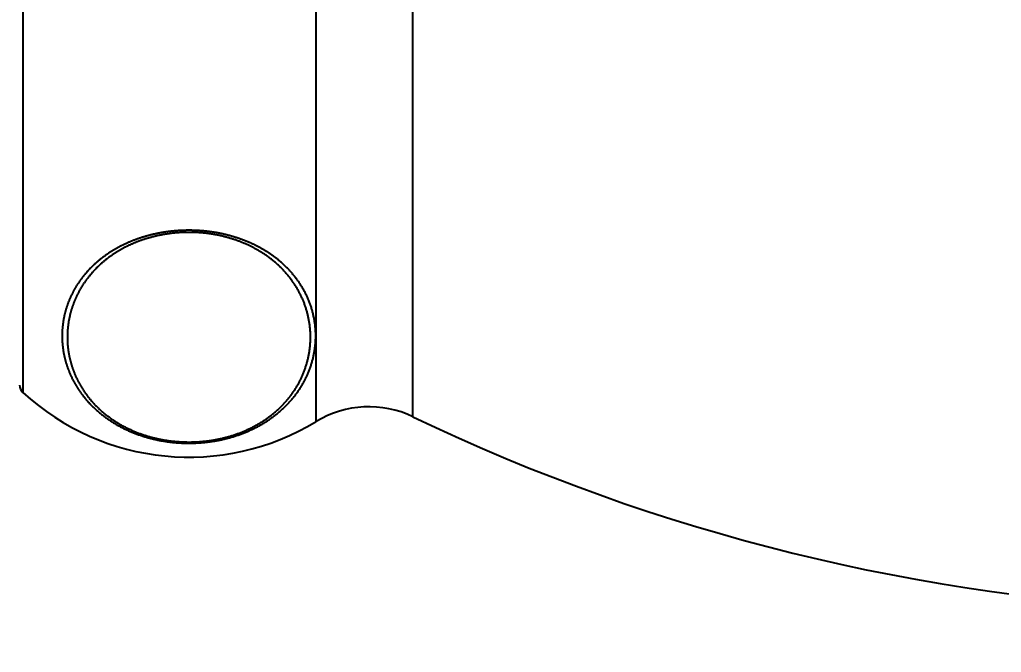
# Model space of a CAD drawing. Header units: millimetres. Extents: x 0 to 3800, y -67 to 2530.
# Drawn here: x 2286.53 to 2316.3, y 1536.48 to 1555.68 of the extents above; entities that cross this region are included whole.
import ezdxf

# ---------------------------------------------------------------- set-up
doc = ezdxf.new("R2010")
doc.units = ezdxf.units.MM
doc.layers.add('내부선 및 부속', color=4, linetype='Continuous')
doc.layers.add('치수선', color=7, linetype='Continuous')
doc.styles.add('____', font='')
doc.styles.get('____').set_extended_font_data('굴림')
doc.dimstyles.new('MSADIM', dxfattribs={"dimtxt": 33, "dimasz": 17, "dimexe": 10, "dimexo": 7.5, "dimgap": 10, "dimtad": 0, "dimtih": 1, "dimtoh": 1, "dimdec": 0, "dimzin": 1, "dimdsep": 46, "dimtxsty": '____', "dimcen": 11.25, "dimadec": 0, "dimazin": 0, "dimtfac": 1, "dimtdec": 0, "dimtix": 1, "dimtmove": 0, "dimatfit": 3, "dimfxl": 1, "dimtolj": 1, "dimtzin": 1, "dimarcsym": 0})

# ---------------------------------------------------------------- blocks, each defined once
blk = doc.blocks.new('*D52')
at = {"layer": '치수선', "color": 0, "linetype": 'Continuous', "lineweight": -2, "transparency": 16777216}
for p, q in [((2932.455, 1675.439), (2932.455, 1337.939)), ((2232.455, 1355.314), (2232.455, 1337.939)), ((2249.455, 1347.939), (2545.324, 1347.939)), ((2915.455, 1347.939), (2619.585, 1347.939))]:
    blk.add_line(p, q, dxfattribs=at)
at = {"layer": '치수선', "color": 0, "linetype": 'Continuous', "transparency": 16777216}
for points in [[(2249.455, 1350.773), (2249.455, 1345.106), (2232.455, 1347.939)], [(2915.455, 1350.773), (2915.455, 1345.106), (2932.455, 1347.939)]]:
    blk.add_solid(points, dxfattribs=at)
at = {"layer": '치수선', "color": 0, "linetype": 'Continuous', "transparency": 16777216, "insert": (2582.455, 1347.939), "char_height": 25, "attachment_point": 5, "style": '____'}
blk.add_mtext('\\A1;700', dxfattribs=at)

msp = doc.modelspace()

# ---------------------------------------------------------------- linework, layer by layer
at = {"layer": '내부선 및 부속', "linetype": 'Continuous'}
for p, q in [((2295.52, 1543.489), (2295.52, 1582.39)), ((2298.451, 1543.633), (2298.451, 1582.246)), ((2286.625, 1581.51), (2286.625, 1544.368))]:
    msp.add_line(p, q, dxfattribs=at)
at = {"layer": '내부선 및 부속', "linetype": 'Continuous', "flags": 128}
for points in [[(2294.489, 1548.289), (2294.476, 1548.3), (2294.463, 1548.312), (2294.45, 1548.323), (2294.437, 1548.334), (2294.424, 1548.346), (2294.411, 1548.357), (2294.397, 1548.368), (2294.384, 1548.379), (2294.371, 1548.39), (2294.357, 1548.401), (2294.343, 1548.412), (2294.33, 1548.423), (2294.316, 1548.433), (2294.303, 1548.444), (2294.289, 1548.454), (2294.275, 1548.465), (2294.261, 1548.475), (2294.247, 1548.486), (2294.233, 1548.496), (2294.219, 1548.506), (2294.205, 1548.517), (2294.191, 1548.527), (2294.177, 1548.537), (2294.163, 1548.547), (2294.149, 1548.557), (2294.134, 1548.566), (2294.12, 1548.576), (2294.105, 1548.586), (2294.091, 1548.595), (2294.077, 1548.605), (2294.062, 1548.615), (2294.047, 1548.624), (2294.033, 1548.633), (2294.018, 1548.643), (2294.003, 1548.652), (2293.989, 1548.661), (2293.974, 1548.67), (2293.959, 1548.679), (2293.944, 1548.688), (2293.929, 1548.697), (2293.914, 1548.706), (2293.899, 1548.715), (2293.884, 1548.723), (2293.869, 1548.732), (2293.854, 1548.74), (2293.839, 1548.749), (2293.824, 1548.757), (2293.808, 1548.766), (2293.793, 1548.774), (2293.778, 1548.782), (2293.763, 1548.79), (2293.747, 1548.798), (2293.732, 1548.806), (2293.716, 1548.814), (2293.701, 1548.822), (2293.685, 1548.83), (2293.67, 1548.837), (2293.654, 1548.845), (2293.639, 1548.853), (2293.623, 1548.86), (2293.607, 1548.868), (2293.592, 1548.875), (2293.576, 1548.882), (2293.56, 1548.89), (2293.544, 1548.897), (2293.529, 1548.904), (2293.513, 1548.911), (2293.497, 1548.918), (2293.481, 1548.925), (2293.465, 1548.932), (2293.449, 1548.938), (2293.433, 1548.945), (2293.417, 1548.952), (2293.401, 1548.958), (2293.385, 1548.965), (2293.369, 1548.971), (2293.352, 1548.978), (2293.336, 1548.984), (2293.32, 1548.99), (2293.304, 1548.996), (2293.288, 1549.003), (2293.271, 1549.009), (2293.255, 1549.015), (2293.239, 1549.02), (2293.222, 1549.026), (2293.206, 1549.032), (2293.19, 1549.038), (2293.173, 1549.043), (2293.157, 1549.049), (2293.14, 1549.055), (2293.124, 1549.06), (2293.107, 1549.065), (2293.091, 1549.071), (2293.074, 1549.076), (2293.058, 1549.081), (2293.041, 1549.086), (2293.025, 1549.091), (2293.008, 1549.096), (2292.991, 1549.101), (2292.975, 1549.106), (2292.975, 1549.106), (2292.958, 1549.111), (2292.941, 1549.116), (2292.925, 1549.12), (2292.908, 1549.125), (2292.891, 1549.129), (2292.875, 1549.134), (2292.858, 1549.138), (2292.841, 1549.143), (2292.824, 1549.147), (2292.807, 1549.151), (2292.79, 1549.155), (2292.774, 1549.159), (2292.757, 1549.164), (2292.74, 1549.167), (2292.723, 1549.171), (2292.706, 1549.175), (2292.689, 1549.179), (2292.672, 1549.183), (2292.655, 1549.186), (2292.638, 1549.19), (2292.621, 1549.193), (2292.604, 1549.197), (2292.587, 1549.2), (2292.57, 1549.204), (2292.553, 1549.207), (2292.536, 1549.21), (2292.519, 1549.213), (2292.502, 1549.216), (2292.485, 1549.219), (2292.468, 1549.222), (2292.451, 1549.225), (2292.434, 1549.228), (2292.416, 1549.231), (2292.399, 1549.233), (2292.382, 1549.236), (2292.365, 1549.239), (2292.348, 1549.241), (2292.331, 1549.244), (2292.313, 1549.246), (2292.296, 1549.248), (2292.279, 1549.251), (2292.262, 1549.253), (2292.245, 1549.255), (2292.227, 1549.257), (2292.21, 1549.259), (2292.193, 1549.261), (2292.176, 1549.263), (2292.158, 1549.265), (2292.141, 1549.266), (2292.124, 1549.268), (2292.106, 1549.27), (2292.089, 1549.271), (2292.072, 1549.273), (2292.055, 1549.274), (2292.037, 1549.276), (2292.02, 1549.277), (2292.003, 1549.278), (2291.985, 1549.279), (2291.968, 1549.28), (2291.951, 1549.282), (2291.933, 1549.283), (2291.916, 1549.283), (2291.899, 1549.284), (2291.881, 1549.285), (2291.864, 1549.286), (2291.847, 1549.287), (2291.829, 1549.287), (2291.812, 1549.288), (2291.794, 1549.288), (2291.777, 1549.289), (2291.76, 1549.289), (2291.742, 1549.29), (2291.725, 1549.29), (2291.708, 1549.29), (2291.69, 1549.29), (2291.673, 1549.29), (2291.656, 1549.29), (2291.638, 1549.29), (2291.621, 1549.29), (2291.603, 1549.29), (2291.586, 1549.29), (2291.569, 1549.289), (2291.551, 1549.289), (2291.534, 1549.289), (2291.517, 1549.288), (2291.499, 1549.288), (2291.482, 1549.287), (2291.465, 1549.286), (2291.447, 1549.286), (2291.43, 1549.285), (2291.413, 1549.284), (2291.395, 1549.283), (2291.378, 1549.282), (2291.361, 1549.281), (2291.343, 1549.28), (2291.326, 1549.279), (2291.309, 1549.278), (2291.291, 1549.276), (2291.274, 1549.275), (2291.257, 1549.274), (2291.257, 1549.274), (2291.239, 1549.272), (2291.222, 1549.271), (2291.205, 1549.269), (2291.188, 1549.267), (2291.17, 1549.266), (2291.153, 1549.264), (2291.136, 1549.262), (2291.119, 1549.26), (2291.101, 1549.258), (2291.084, 1549.256), (2291.067, 1549.254), (2291.05, 1549.252), (2291.032, 1549.25), (2291.015, 1549.247), (2290.998, 1549.245), (2290.981, 1549.243), (2290.964, 1549.24), (2290.947, 1549.238), (2290.93, 1549.235), (2290.912, 1549.232), (2290.895, 1549.23), (2290.878, 1549.227), (2290.861, 1549.224), (2290.861, 1549.224)], [(2294.372, 1548.231), (2294.355, 1548.247), (2294.338, 1548.262), (2294.32, 1548.278), (2294.303, 1548.293), (2294.285, 1548.309), (2294.268, 1548.324), (2294.25, 1548.339), (2294.232, 1548.354), (2294.214, 1548.368), (2294.196, 1548.383), (2294.178, 1548.397), (2294.16, 1548.412), (2294.141, 1548.426), (2294.123, 1548.44), (2294.104, 1548.454), (2294.085, 1548.468), (2294.066, 1548.482), (2294.048, 1548.496), (2294.029, 1548.509), (2294.009, 1548.523), (2293.99, 1548.536), (2293.971, 1548.549), (2293.952, 1548.562), (2293.932, 1548.575), (2293.913, 1548.588), (2293.893, 1548.6), (2293.873, 1548.613), (2293.853, 1548.625), (2293.834, 1548.638), (2293.814, 1548.65), (2293.793, 1548.662), (2293.773, 1548.674), (2293.753, 1548.686), (2293.733, 1548.697), (2293.712, 1548.709), (2293.692, 1548.72), (2293.671, 1548.732), (2293.651, 1548.743), (2293.63, 1548.754), (2293.609, 1548.765), (2293.588, 1548.775), (2293.568, 1548.786), (2293.547, 1548.797), (2293.525, 1548.807), (2293.504, 1548.817), (2293.483, 1548.828), (2293.462, 1548.838), (2293.441, 1548.847), (2293.419, 1548.857), (2293.398, 1548.867), (2293.376, 1548.876), (2293.355, 1548.886), (2293.333, 1548.895), (2293.311, 1548.904), (2293.29, 1548.913), (2293.268, 1548.922), (2293.246, 1548.931), (2293.224, 1548.94), (2293.202, 1548.948), (2293.18, 1548.957), (2293.158, 1548.965), (2293.136, 1548.973), (2293.114, 1548.981), (2293.092, 1548.989), (2293.069, 1548.997), (2293.047, 1549.004), (2293.025, 1549.012), (2293.003, 1549.019), (2292.98, 1549.026), (2292.958, 1549.033), (2292.935, 1549.04), (2292.913, 1549.047), (2292.89, 1549.054), (2292.867, 1549.06), (2292.845, 1549.067), (2292.822, 1549.073), (2292.799, 1549.079), (2292.777, 1549.086), (2292.754, 1549.092), (2292.731, 1549.097), (2292.708, 1549.103), (2292.685, 1549.109), (2292.663, 1549.114), (2292.64, 1549.119), (2292.617, 1549.125), (2292.594, 1549.13), (2292.571, 1549.134), (2292.548, 1549.139), (2292.525, 1549.144), (2292.501, 1549.149), (2292.478, 1549.153), (2292.455, 1549.157), (2292.432, 1549.161), (2292.409, 1549.165), (2292.386, 1549.169), (2292.363, 1549.173), (2292.339, 1549.177), (2292.316, 1549.18), (2292.293, 1549.184), (2292.27, 1549.187), (2292.27, 1549.187), (2292.246, 1549.19), (2292.223, 1549.193), (2292.2, 1549.196), (2292.176, 1549.199), (2292.153, 1549.202), (2292.129, 1549.204), (2292.106, 1549.207), (2292.083, 1549.209), (2292.059, 1549.211), (2292.036, 1549.213), (2292.013, 1549.215), (2291.989, 1549.217), (2291.966, 1549.218), (2291.942, 1549.22), (2291.919, 1549.221), (2291.895, 1549.223), (2291.872, 1549.224), (2291.848, 1549.225), (2291.825, 1549.226), (2291.802, 1549.227), (2291.778, 1549.227), (2291.755, 1549.228), (2291.731, 1549.228), (2291.708, 1549.228), (2291.684, 1549.229), (2291.661, 1549.229), (2291.637, 1549.229), (2291.614, 1549.228), (2291.591, 1549.228), (2291.567, 1549.228), (2291.544, 1549.227), (2291.52, 1549.227), (2291.497, 1549.226), (2291.473, 1549.225), (2291.45, 1549.224), (2291.427, 1549.223), (2291.403, 1549.221), (2291.38, 1549.22), (2291.357, 1549.218), (2291.333, 1549.217), (2291.31, 1549.215), (2291.287, 1549.213), (2291.264, 1549.211), (2291.24, 1549.209), (2291.217, 1549.207), (2291.194, 1549.204), (2291.171, 1549.202), (2291.147, 1549.199), (2291.124, 1549.196), (2291.101, 1549.194), (2291.078, 1549.191), (2291.055, 1549.187), (2291.032, 1549.184), (2291.009, 1549.181), (2290.986, 1549.177), (2290.963, 1549.174), (2290.94, 1549.17), (2290.917, 1549.166), (2290.894, 1549.162), (2290.894, 1549.162)], [(2290.861, 1549.224), (2290.841, 1549.221), (2290.822, 1549.217), (2290.802, 1549.214), (2290.782, 1549.21), (2290.762, 1549.207), (2290.743, 1549.203), (2290.723, 1549.199), (2290.703, 1549.195), (2290.684, 1549.191), (2290.664, 1549.187), (2290.644, 1549.182), (2290.625, 1549.178), (2290.605, 1549.174), (2290.585, 1549.169), (2290.566, 1549.165), (2290.546, 1549.16), (2290.527, 1549.155), (2290.507, 1549.151), (2290.488, 1549.146), (2290.468, 1549.141), (2290.449, 1549.136), (2290.429, 1549.13), (2290.41, 1549.125), (2290.39, 1549.12), (2290.371, 1549.114), (2290.352, 1549.109), (2290.332, 1549.103), (2290.313, 1549.097), (2290.294, 1549.092), (2290.274, 1549.086), (2290.255, 1549.08), (2290.236, 1549.074), (2290.217, 1549.068), (2290.198, 1549.061), (2290.179, 1549.055), (2290.159, 1549.049), (2290.14, 1549.042), (2290.121, 1549.036), (2290.102, 1549.029), (2290.083, 1549.022), (2290.064, 1549.015), (2290.045, 1549.008), (2290.027, 1549.001), (2290.008, 1548.994), (2289.989, 1548.987), (2289.97, 1548.98), (2289.951, 1548.972), (2289.933, 1548.965), (2289.914, 1548.957), (2289.895, 1548.95), (2289.877, 1548.942), (2289.858, 1548.934), (2289.84, 1548.926), (2289.821, 1548.918), (2289.803, 1548.91), (2289.784, 1548.902), (2289.766, 1548.894), (2289.748, 1548.885), (2289.729, 1548.877), (2289.711, 1548.868), (2289.693, 1548.86), (2289.675, 1548.851), (2289.657, 1548.842), (2289.639, 1548.833), (2289.621, 1548.824), (2289.603, 1548.815), (2289.585, 1548.806), (2289.567, 1548.797), (2289.549, 1548.787), (2289.531, 1548.778), (2289.514, 1548.768), (2289.496, 1548.759), (2289.478, 1548.749), (2289.461, 1548.739), (2289.443, 1548.729), (2289.426, 1548.719), (2289.408, 1548.709), (2289.391, 1548.699), (2289.374, 1548.688), (2289.356, 1548.678), (2289.339, 1548.668), (2289.322, 1548.657), (2289.305, 1548.646), (2289.288, 1548.636), (2289.271, 1548.625), (2289.254, 1548.614), (2289.237, 1548.603), (2289.22, 1548.592), (2289.204, 1548.581), (2289.187, 1548.569), (2289.17, 1548.558), (2289.154, 1548.546), (2289.137, 1548.535), (2289.121, 1548.523), (2289.105, 1548.511), (2289.088, 1548.5), (2289.072, 1548.488), (2289.056, 1548.476), (2289.04, 1548.464), (2289.024, 1548.451), (2289.024, 1548.451), (2289.008, 1548.439), (2288.992, 1548.427), (2288.977, 1548.414), (2288.961, 1548.402), (2288.945, 1548.389), (2288.93, 1548.376), (2288.914, 1548.363), (2288.899, 1548.35), (2288.884, 1548.337), (2288.868, 1548.324), (2288.853, 1548.311), (2288.838, 1548.298), (2288.823, 1548.284), (2288.808, 1548.271), (2288.793, 1548.257), (2288.778, 1548.244), (2288.764, 1548.23), (2288.749, 1548.216), (2288.735, 1548.202), (2288.72, 1548.188), (2288.706, 1548.174), (2288.692, 1548.16), (2288.677, 1548.146), (2288.663, 1548.131), (2288.649, 1548.117), (2288.635, 1548.102), (2288.622, 1548.088), (2288.608, 1548.073), (2288.594, 1548.058), (2288.581, 1548.043), (2288.567, 1548.028), (2288.554, 1548.013), (2288.541, 1547.998), (2288.528, 1547.983), (2288.514, 1547.968), (2288.502, 1547.952), (2288.489, 1547.937), (2288.476, 1547.921), (2288.463, 1547.905), (2288.451, 1547.89), (2288.438, 1547.874), (2288.426, 1547.858), (2288.414, 1547.842), (2288.401, 1547.826), (2288.389, 1547.81), (2288.377, 1547.794), (2288.366, 1547.778), (2288.354, 1547.761), (2288.342, 1547.745), (2288.331, 1547.728), (2288.319, 1547.712), (2288.308, 1547.695), (2288.297, 1547.678), (2288.286, 1547.662), (2288.275, 1547.645), (2288.264, 1547.628), (2288.253, 1547.611), (2288.243, 1547.594), (2288.232, 1547.576), (2288.222, 1547.559), (2288.211, 1547.542), (2288.201, 1547.525), (2288.191, 1547.507), (2288.181, 1547.49), (2288.172, 1547.472), (2288.162, 1547.454), (2288.152, 1547.437), (2288.143, 1547.419), (2288.134, 1547.401), (2288.125, 1547.383), (2288.116, 1547.365), (2288.107, 1547.347), (2288.098, 1547.329), (2288.089, 1547.311), (2288.081, 1547.293), (2288.072, 1547.274), (2288.064, 1547.256), (2288.056, 1547.238), (2288.048, 1547.219), (2288.04, 1547.201), (2288.032, 1547.182), (2288.024, 1547.164), (2288.017, 1547.145), (2288.009, 1547.126), (2288.002, 1547.108), (2287.995, 1547.089), (2287.988, 1547.07), (2287.981, 1547.051), (2287.974, 1547.032), (2287.968, 1547.013), (2287.961, 1546.994), (2287.955, 1546.975), (2287.949, 1546.956), (2287.942, 1546.937), (2287.937, 1546.917), (2287.931, 1546.898), (2287.925, 1546.879), (2287.92, 1546.86), (2287.914, 1546.84), (2287.909, 1546.821), (2287.909, 1546.821), (2287.904, 1546.801), (2287.899, 1546.782), (2287.894, 1546.762), (2287.889, 1546.743), (2287.885, 1546.723), (2287.88, 1546.704), (2287.876, 1546.684), (2287.872, 1546.664), (2287.868, 1546.645), (2287.864, 1546.625), (2287.86, 1546.605), (2287.857, 1546.585), (2287.853, 1546.565), (2287.85, 1546.546), (2287.847, 1546.526), (2287.844, 1546.506), (2287.841, 1546.486), (2287.838, 1546.466), (2287.835, 1546.446), (2287.833, 1546.426), (2287.831, 1546.406), (2287.828, 1546.386), (2287.826, 1546.366), (2287.824, 1546.346), (2287.823, 1546.326), (2287.821, 1546.306), (2287.819, 1546.286), (2287.818, 1546.266), (2287.817, 1546.246), (2287.816, 1546.226), (2287.815, 1546.206), (2287.814, 1546.186), (2287.814, 1546.166), (2287.813, 1546.145), (2287.813, 1546.125), (2287.813, 1546.105), (2287.812, 1546.085), (2287.813, 1546.065), (2287.813, 1546.045), (2287.813, 1546.025), (2287.814, 1546.005), (2287.814, 1545.985), (2287.815, 1545.965), (2287.816, 1545.944), (2287.817, 1545.924), (2287.818, 1545.904), (2287.82, 1545.884), (2287.821, 1545.864), (2287.823, 1545.844), (2287.825, 1545.824), (2287.826, 1545.804), (2287.828, 1545.784), (2287.831, 1545.764), (2287.833, 1545.744), (2287.835, 1545.724), (2287.838, 1545.704), (2287.841, 1545.684), (2287.844, 1545.664), (2287.847, 1545.644), (2287.85, 1545.625), (2287.853, 1545.605), (2287.857, 1545.585), (2287.86, 1545.565), (2287.864, 1545.545), (2287.868, 1545.526), (2287.872, 1545.506), (2287.876, 1545.486), (2287.88, 1545.467), (2287.885, 1545.447), (2287.889, 1545.427), (2287.894, 1545.408), (2287.899, 1545.388), (2287.904, 1545.369), (2287.909, 1545.349), (2287.914, 1545.33), (2287.919, 1545.311), (2287.925, 1545.291), (2287.93, 1545.272), (2287.936, 1545.253), (2287.942, 1545.233), (2287.948, 1545.214), (2287.954, 1545.195), (2287.96, 1545.176), (2287.967, 1545.157), (2287.973, 1545.138), (2287.98, 1545.119), (2287.987, 1545.1), (2287.994, 1545.081), (2288.001, 1545.062), (2288.008, 1545.044), (2288.015, 1545.025), (2288.023, 1545.006), (2288.03, 1544.988), (2288.038, 1544.969), (2288.046, 1544.95), (2288.054, 1544.932), (2288.062, 1544.913), (2288.07, 1544.895), (2288.078, 1544.877), (2288.087, 1544.859), (2288.087, 1544.859), (2288.095, 1544.84), (2288.104, 1544.822), (2288.113, 1544.804), (2288.122, 1544.786), (2288.131, 1544.768), (2288.14, 1544.75), (2288.149, 1544.732), (2288.159, 1544.715), (2288.168, 1544.697), (2288.178, 1544.679), (2288.187, 1544.662), (2288.197, 1544.644), (2288.207, 1544.627), (2288.217, 1544.609), (2288.228, 1544.592), (2288.238, 1544.575), (2288.249, 1544.557), (2288.259, 1544.54), (2288.27, 1544.523), (2288.281, 1544.506), (2288.291, 1544.489), (2288.303, 1544.472), (2288.314, 1544.456), (2288.325, 1544.439), (2288.336, 1544.422), (2288.348, 1544.406), (2288.359, 1544.389), (2288.371, 1544.373), (2288.383, 1544.356), (2288.394, 1544.34), (2288.406, 1544.324), (2288.418, 1544.308), (2288.431, 1544.292), (2288.443, 1544.276), (2288.455, 1544.26), (2288.468, 1544.244), (2288.48, 1544.228), (2288.493, 1544.213), (2288.506, 1544.197), (2288.519, 1544.182), (2288.531, 1544.166), (2288.544, 1544.151), (2288.558, 1544.136), (2288.571, 1544.121), (2288.584, 1544.106), (2288.598, 1544.091), (2288.611, 1544.076), (2288.625, 1544.061), (2288.638, 1544.046), (2288.652, 1544.032), (2288.666, 1544.017), (2288.666, 1544.017)], [(2290.894, 1549.162), (2290.875, 1549.159), (2290.856, 1549.156), (2290.836, 1549.152), (2290.817, 1549.148), (2290.798, 1549.145), (2290.779, 1549.141), (2290.759, 1549.137), (2290.74, 1549.133), (2290.721, 1549.129), (2290.702, 1549.124), (2290.683, 1549.12), (2290.664, 1549.116), (2290.645, 1549.111), (2290.625, 1549.107), (2290.606, 1549.102), (2290.587, 1549.097), (2290.568, 1549.092), (2290.549, 1549.088), (2290.53, 1549.083), (2290.511, 1549.077), (2290.492, 1549.072), (2290.473, 1549.067), (2290.454, 1549.062), (2290.436, 1549.056), (2290.417, 1549.051), (2290.398, 1549.045), (2290.379, 1549.039), (2290.36, 1549.034), (2290.342, 1549.028), (2290.323, 1549.022), (2290.304, 1549.016), (2290.285, 1549.009), (2290.267, 1549.003), (2290.248, 1548.997), (2290.23, 1548.99), (2290.211, 1548.984), (2290.193, 1548.977), (2290.174, 1548.971), (2290.156, 1548.964), (2290.137, 1548.957), (2290.119, 1548.95), (2290.1, 1548.943), (2290.082, 1548.936), (2290.064, 1548.928), (2290.046, 1548.921), (2290.027, 1548.914), (2290.009, 1548.906), (2289.991, 1548.899), (2289.973, 1548.891), (2289.955, 1548.883), (2289.937, 1548.875), (2289.919, 1548.867), (2289.901, 1548.859), (2289.883, 1548.851), (2289.865, 1548.843), (2289.847, 1548.835), (2289.83, 1548.826), (2289.812, 1548.818), (2289.794, 1548.809), (2289.776, 1548.8), (2289.759, 1548.792), (2289.741, 1548.783), (2289.724, 1548.774), (2289.706, 1548.765), (2289.689, 1548.755), (2289.672, 1548.746), (2289.654, 1548.737), (2289.637, 1548.728), (2289.62, 1548.718), (2289.603, 1548.708), (2289.586, 1548.699), (2289.569, 1548.689), (2289.552, 1548.679), (2289.535, 1548.669), (2289.518, 1548.659), (2289.501, 1548.649), (2289.484, 1548.639), (2289.467, 1548.628), (2289.451, 1548.618), (2289.434, 1548.607), (2289.418, 1548.597), (2289.401, 1548.586), (2289.385, 1548.575), (2289.368, 1548.564), (2289.352, 1548.553), (2289.336, 1548.542), (2289.32, 1548.531), (2289.303, 1548.52), (2289.287, 1548.509), (2289.271, 1548.497), (2289.255, 1548.486), (2289.24, 1548.474), (2289.224, 1548.463), (2289.208, 1548.451), (2289.192, 1548.439), (2289.177, 1548.427), (2289.161, 1548.415), (2289.146, 1548.403), (2289.131, 1548.391), (2289.115, 1548.378), (2289.115, 1548.378), (2289.1, 1548.366), (2289.085, 1548.354), (2289.07, 1548.341), (2289.055, 1548.328), (2289.04, 1548.316), (2289.025, 1548.303), (2289.01, 1548.29), (2288.996, 1548.277), (2288.981, 1548.264), (2288.966, 1548.251), (2288.952, 1548.237), (2288.937, 1548.224), (2288.923, 1548.211), (2288.909, 1548.197), (2288.895, 1548.183), (2288.881, 1548.17), (2288.867, 1548.156), (2288.853, 1548.142), (2288.839, 1548.128), (2288.825, 1548.114), (2288.812, 1548.1), (2288.798, 1548.086), (2288.785, 1548.071), (2288.771, 1548.057), (2288.758, 1548.043), (2288.745, 1548.028), (2288.732, 1548.013), (2288.719, 1547.999), (2288.706, 1547.984), (2288.693, 1547.969), (2288.68, 1547.954), (2288.667, 1547.939), (2288.655, 1547.924), (2288.642, 1547.909), (2288.63, 1547.894), (2288.618, 1547.878), (2288.606, 1547.863), (2288.594, 1547.847), (2288.582, 1547.832), (2288.57, 1547.816), (2288.558, 1547.801), (2288.546, 1547.785), (2288.535, 1547.769), (2288.523, 1547.753), (2288.512, 1547.737), (2288.501, 1547.721), (2288.489, 1547.705), (2288.478, 1547.689), (2288.467, 1547.672), (2288.457, 1547.656), (2288.446, 1547.639), (2288.435, 1547.623), (2288.425, 1547.606), (2288.414, 1547.59), (2288.404, 1547.573), (2288.394, 1547.556), (2288.384, 1547.539), (2288.374, 1547.523), (2288.364, 1547.506), (2288.354, 1547.489), (2288.344, 1547.471), (2288.335, 1547.454), (2288.325, 1547.437), (2288.316, 1547.42), (2288.307, 1547.402), (2288.298, 1547.385), (2288.289, 1547.368), (2288.28, 1547.35), (2288.271, 1547.332), (2288.263, 1547.315), (2288.254, 1547.297), (2288.246, 1547.279), (2288.238, 1547.261), (2288.23, 1547.244), (2288.222, 1547.226), (2288.214, 1547.208), (2288.206, 1547.19), (2288.198, 1547.172), (2288.191, 1547.154), (2288.183, 1547.135), (2288.176, 1547.117), (2288.169, 1547.099), (2288.162, 1547.081), (2288.155, 1547.062), (2288.148, 1547.044), (2288.141, 1547.025), (2288.135, 1547.007), (2288.128, 1546.988), (2288.122, 1546.97), (2288.116, 1546.951), (2288.11, 1546.932), (2288.104, 1546.914), (2288.098, 1546.895), (2288.092, 1546.876), (2288.087, 1546.857), (2288.082, 1546.838), (2288.076, 1546.82), (2288.071, 1546.801), (2288.066, 1546.782), (2288.061, 1546.763), (2288.061, 1546.763), (2288.056, 1546.744), (2288.052, 1546.725), (2288.047, 1546.705), (2288.043, 1546.686), (2288.039, 1546.667), (2288.034, 1546.648), (2288.03, 1546.629), (2288.027, 1546.61), (2288.023, 1546.59), (2288.019, 1546.571), (2288.016, 1546.552), (2288.012, 1546.532), (2288.009, 1546.513), (2288.006, 1546.494), (2288.003, 1546.474), (2288, 1546.455), (2287.998, 1546.435), (2287.995, 1546.416), (2287.993, 1546.396), (2287.99, 1546.377), (2287.988, 1546.357), (2287.986, 1546.338), (2287.984, 1546.318), (2287.982, 1546.299), (2287.981, 1546.279), (2287.979, 1546.26), (2287.978, 1546.24), (2287.977, 1546.221), (2287.976, 1546.201), (2287.975, 1546.181), (2287.974, 1546.162), (2287.973, 1546.142), (2287.973, 1546.123), (2287.972, 1546.103), (2287.972, 1546.083), (2287.972, 1546.064), (2287.972, 1546.044), (2287.972, 1546.024), (2287.972, 1546.005), (2287.972, 1545.985), (2287.973, 1545.966), (2287.973, 1545.946), (2287.974, 1545.926), (2287.975, 1545.907), (2287.976, 1545.887), (2287.977, 1545.868), (2287.979, 1545.848), (2287.98, 1545.828), (2287.981, 1545.809), (2287.983, 1545.789), (2287.985, 1545.77), (2287.987, 1545.75), (2287.989, 1545.731), (2287.991, 1545.711), (2287.994, 1545.692), (2287.996, 1545.672), (2287.999, 1545.653), (2288.001, 1545.633), (2288.004, 1545.614), (2288.007, 1545.595), (2288.01, 1545.575), (2288.014, 1545.556), (2288.017, 1545.536), (2288.021, 1545.517), (2288.024, 1545.498), (2288.028, 1545.479), (2288.032, 1545.459), (2288.036, 1545.44), (2288.04, 1545.421), (2288.044, 1545.402), (2288.049, 1545.383), (2288.053, 1545.364), (2288.058, 1545.345), (2288.063, 1545.326), (2288.068, 1545.307), (2288.073, 1545.288), (2288.078, 1545.269), (2288.084, 1545.25), (2288.089, 1545.231), (2288.095, 1545.212), (2288.1, 1545.194), (2288.106, 1545.175), (2288.112, 1545.156), (2288.118, 1545.137), (2288.124, 1545.119), (2288.131, 1545.1), (2288.137, 1545.082), (2288.144, 1545.063), (2288.151, 1545.045), (2288.157, 1545.026), (2288.164, 1545.008), (2288.171, 1544.99), (2288.179, 1544.972), (2288.186, 1544.953), (2288.193, 1544.935), (2288.201, 1544.917), (2288.209, 1544.899), (2288.217, 1544.881), (2288.224, 1544.863), (2288.233, 1544.845), (2288.233, 1544.845), (2288.241, 1544.827), (2288.249, 1544.809), (2288.257, 1544.792), (2288.266, 1544.774), (2288.275, 1544.756), (2288.283, 1544.739), (2288.292, 1544.721), (2288.301, 1544.704), (2288.31, 1544.686), (2288.32, 1544.669), (2288.329, 1544.652), (2288.338, 1544.635), (2288.348, 1544.618), (2288.358, 1544.6), (2288.368, 1544.583), (2288.377, 1544.566), (2288.388, 1544.55), (2288.398, 1544.533), (2288.408, 1544.516), (2288.418, 1544.499), (2288.429, 1544.483), (2288.439, 1544.466), (2288.45, 1544.45), (2288.461, 1544.433), (2288.472, 1544.417), (2288.483, 1544.401), (2288.494, 1544.384), (2288.505, 1544.368), (2288.516, 1544.352), (2288.528, 1544.336), (2288.539, 1544.32), (2288.551, 1544.304), (2288.563, 1544.289), (2288.574, 1544.273), (2288.586, 1544.257), (2288.598, 1544.242), (2288.61, 1544.226), (2288.623, 1544.211), (2288.635, 1544.196), (2288.647, 1544.18), (2288.66, 1544.165), (2288.672, 1544.15), (2288.685, 1544.135), (2288.698, 1544.12), (2288.711, 1544.106), (2288.724, 1544.091), (2288.737, 1544.076), (2288.75, 1544.062), (2288.763, 1544.047), (2288.776, 1544.033), (2288.79, 1544.019), (2288.79, 1544.019)], [(2288.666, 1544.017), (2288.685, 1543.998), (2288.704, 1543.978), (2288.723, 1543.959), (2288.743, 1543.939), (2288.762, 1543.92), (2288.782, 1543.902), (2288.802, 1543.883), (2288.822, 1543.864), (2288.843, 1543.846), (2288.863, 1543.828), (2288.884, 1543.809), (2288.904, 1543.791), (2288.925, 1543.774), (2288.946, 1543.756), (2288.967, 1543.739), (2288.988, 1543.721), (2289.01, 1543.704), (2289.031, 1543.687), (2289.053, 1543.67), (2289.075, 1543.654), (2289.097, 1543.637), (2289.119, 1543.621), (2289.141, 1543.605), (2289.163, 1543.589), (2289.186, 1543.573), (2289.208, 1543.558), (2289.231, 1543.542), (2289.254, 1543.527), (2289.276, 1543.512), (2289.299, 1543.497), (2289.322, 1543.482), (2289.346, 1543.467), (2289.369, 1543.453), (2289.392, 1543.439), (2289.416, 1543.425), (2289.439, 1543.411), (2289.463, 1543.397), (2289.487, 1543.383), (2289.511, 1543.37), (2289.535, 1543.357), (2289.559, 1543.344), (2289.583, 1543.331), (2289.607, 1543.318), (2289.631, 1543.305), (2289.656, 1543.293), (2289.68, 1543.281), (2289.705, 1543.269), (2289.73, 1543.257), (2289.754, 1543.245), (2289.779, 1543.234), (2289.804, 1543.222), (2289.829, 1543.211), (2289.854, 1543.2), (2289.879, 1543.189), (2289.905, 1543.178), (2289.93, 1543.168), (2289.955, 1543.157), (2289.981, 1543.147), (2290.006, 1543.137), (2290.032, 1543.127), (2290.057, 1543.117), (2290.083, 1543.108), (2290.109, 1543.099), (2290.134, 1543.089), (2290.16, 1543.08), (2290.186, 1543.071), (2290.212, 1543.063), (2290.238, 1543.054), (2290.264, 1543.046), (2290.29, 1543.037), (2290.317, 1543.029), (2290.343, 1543.021), (2290.369, 1543.014), (2290.395, 1543.006), (2290.422, 1542.999), (2290.448, 1542.991), (2290.475, 1542.984), (2290.501, 1542.977), (2290.528, 1542.971), (2290.554, 1542.964), (2290.581, 1542.958), (2290.608, 1542.951), (2290.634, 1542.945), (2290.661, 1542.939), (2290.688, 1542.934), (2290.715, 1542.928), (2290.742, 1542.923), (2290.768, 1542.917), (2290.795, 1542.912), (2290.822, 1542.907), (2290.849, 1542.902), (2290.876, 1542.898), (2290.903, 1542.893), (2290.93, 1542.889), (2290.957, 1542.885), (2290.984, 1542.881), (2291.011, 1542.877), (2291.039, 1542.873), (2291.066, 1542.87), (2291.093, 1542.866), (2291.093, 1542.866), (2291.12, 1542.863), (2291.147, 1542.86), (2291.174, 1542.857), (2291.202, 1542.854), (2291.229, 1542.852), (2291.256, 1542.849), (2291.284, 1542.847), (2291.311, 1542.845), (2291.338, 1542.843), (2291.365, 1542.841), (2291.393, 1542.84), (2291.42, 1542.838), (2291.448, 1542.837), (2291.475, 1542.836), (2291.502, 1542.835), (2291.53, 1542.834), (2291.557, 1542.833), (2291.584, 1542.833), (2291.612, 1542.832), (2291.639, 1542.832), (2291.667, 1542.832), (2291.694, 1542.832), (2291.722, 1542.833), (2291.749, 1542.833), (2291.777, 1542.834), (2291.804, 1542.834), (2291.831, 1542.835), (2291.859, 1542.836), (2291.886, 1542.838), (2291.914, 1542.839), (2291.941, 1542.841), (2291.969, 1542.842), (2291.996, 1542.844), (2292.024, 1542.846), (2292.051, 1542.849), (2292.078, 1542.851), (2292.106, 1542.853), (2292.133, 1542.856), (2292.161, 1542.859), (2292.188, 1542.862), (2292.215, 1542.865), (2292.243, 1542.868), (2292.27, 1542.872), (2292.297, 1542.876), (2292.325, 1542.879), (2292.352, 1542.883), (2292.379, 1542.888), (2292.406, 1542.892), (2292.434, 1542.896), (2292.461, 1542.901), (2292.488, 1542.906), (2292.515, 1542.911), (2292.542, 1542.916), (2292.569, 1542.921), (2292.596, 1542.926), (2292.623, 1542.932), (2292.65, 1542.938), (2292.677, 1542.944), (2292.704, 1542.95), (2292.731, 1542.956), (2292.758, 1542.963), (2292.785, 1542.969), (2292.811, 1542.976), (2292.838, 1542.983), (2292.865, 1542.99), (2292.891, 1542.997), (2292.918, 1543.005), (2292.944, 1543.012), (2292.971, 1543.02), (2292.997, 1543.028), (2293.023, 1543.036), (2293.05, 1543.044), (2293.076, 1543.053), (2293.102, 1543.061), (2293.128, 1543.07), (2293.154, 1543.079), (2293.18, 1543.088), (2293.206, 1543.097), (2293.232, 1543.107), (2293.258, 1543.116), (2293.284, 1543.126), (2293.31, 1543.136), (2293.335, 1543.146), (2293.361, 1543.157), (2293.386, 1543.167), (2293.412, 1543.178), (2293.437, 1543.188), (2293.462, 1543.199), (2293.488, 1543.211), (2293.513, 1543.222), (2293.538, 1543.233), (2293.563, 1543.245), (2293.588, 1543.257), (2293.612, 1543.269), (2293.637, 1543.281), (2293.662, 1543.293), (2293.686, 1543.306), (2293.711, 1543.318), (2293.735, 1543.331), (2293.76, 1543.344), (2293.76, 1543.344), (2293.784, 1543.358), (2293.808, 1543.371), (2293.832, 1543.384), (2293.856, 1543.398), (2293.88, 1543.412), (2293.903, 1543.426), (2293.927, 1543.44), (2293.951, 1543.455), (2293.974, 1543.469), (2293.997, 1543.484), (2294.02, 1543.499), (2294.044, 1543.514), (2294.067, 1543.529), (2294.089, 1543.545), (2294.112, 1543.56), (2294.135, 1543.576), (2294.157, 1543.592), (2294.18, 1543.608), (2294.202, 1543.624), (2294.224, 1543.641), (2294.246, 1543.657), (2294.268, 1543.674), (2294.29, 1543.691), (2294.311, 1543.708), (2294.333, 1543.725), (2294.354, 1543.742), (2294.375, 1543.76), (2294.396, 1543.778), (2294.417, 1543.795), (2294.438, 1543.814), (2294.459, 1543.832), (2294.479, 1543.85), (2294.499, 1543.869), (2294.52, 1543.887), (2294.54, 1543.906), (2294.56, 1543.925), (2294.579, 1543.944), (2294.599, 1543.964), (2294.618, 1543.983), (2294.637, 1544.003), (2294.656, 1544.023), (2294.675, 1544.042), (2294.694, 1544.063), (2294.713, 1544.083), (2294.731, 1544.103), (2294.749, 1544.124), (2294.767, 1544.145), (2294.785, 1544.165), (2294.803, 1544.187), (2294.82, 1544.208), (2294.838, 1544.229), (2294.855, 1544.251), (2294.872, 1544.272), (2294.888, 1544.294), (2294.905, 1544.316), (2294.921, 1544.338), (2294.938, 1544.36), (2294.954, 1544.383), (2294.969, 1544.405), (2294.985, 1544.428), (2295, 1544.451), (2295.016, 1544.474), (2295.03, 1544.497), (2295.045, 1544.52), (2295.06, 1544.543), (2295.074, 1544.567), (2295.088, 1544.59), (2295.102, 1544.614), (2295.116, 1544.638), (2295.13, 1544.662), (2295.143, 1544.686), (2295.156, 1544.71), (2295.169, 1544.735), (2295.182, 1544.759), (2295.194, 1544.784), (2295.206, 1544.808), (2295.218, 1544.833), (2295.23, 1544.858), (2295.241, 1544.883), (2295.253, 1544.908), (2295.264, 1544.933), (2295.275, 1544.958), (2295.285, 1544.984), (2295.296, 1545.009), (2295.306, 1545.035), (2295.316, 1545.06), (2295.325, 1545.086), (2295.335, 1545.112), (2295.344, 1545.138), (2295.353, 1545.164), (2295.362, 1545.19), (2295.37, 1545.216), (2295.378, 1545.242), (2295.386, 1545.269), (2295.394, 1545.295), (2295.401, 1545.322), (2295.408, 1545.348), (2295.415, 1545.375), (2295.422, 1545.402), (2295.428, 1545.428), (2295.428, 1545.428), (2295.434, 1545.455), (2295.44, 1545.482), (2295.446, 1545.509), (2295.451, 1545.536), (2295.456, 1545.563), (2295.461, 1545.59), (2295.466, 1545.617), (2295.47, 1545.644), (2295.474, 1545.671), (2295.478, 1545.699), (2295.482, 1545.726), (2295.485, 1545.753), (2295.488, 1545.781), (2295.491, 1545.808), (2295.494, 1545.835), (2295.496, 1545.863), (2295.498, 1545.89), (2295.5, 1545.918), (2295.501, 1545.945), (2295.502, 1545.972), (2295.503, 1546), (2295.504, 1546.027), (2295.505, 1546.055), (2295.505, 1546.082), (2295.505, 1546.11), (2295.504, 1546.137), (2295.504, 1546.165), (2295.503, 1546.192), (2295.502, 1546.22), (2295.5, 1546.247), (2295.499, 1546.275), (2295.497, 1546.302), (2295.494, 1546.33), (2295.492, 1546.357), (2295.489, 1546.384), (2295.486, 1546.412), (2295.483, 1546.439), (2295.479, 1546.466), (2295.475, 1546.493), (2295.471, 1546.521), (2295.467, 1546.548), (2295.462, 1546.575), (2295.458, 1546.602), (2295.452, 1546.629), (2295.447, 1546.656), (2295.441, 1546.683), (2295.436, 1546.71), (2295.429, 1546.736), (2295.423, 1546.763), (2295.416, 1546.79), (2295.409, 1546.816), (2295.402, 1546.843), (2295.395, 1546.869), (2295.387, 1546.896), (2295.379, 1546.922), (2295.371, 1546.948), (2295.363, 1546.975), (2295.354, 1547.001), (2295.345, 1547.027), (2295.336, 1547.053), (2295.326, 1547.079), (2295.317, 1547.104), (2295.307, 1547.13), (2295.296, 1547.156), (2295.286, 1547.181), (2295.275, 1547.206), (2295.264, 1547.232), (2295.253, 1547.257), (2295.242, 1547.282), (2295.23, 1547.307), (2295.218, 1547.332), (2295.206, 1547.356), (2295.194, 1547.381), (2295.181, 1547.405), (2295.168, 1547.43), (2295.155, 1547.454), (2295.142, 1547.478), (2295.128, 1547.502), (2295.115, 1547.526), (2295.101, 1547.55), (2295.086, 1547.573), (2295.072, 1547.597), (2295.057, 1547.62), (2295.043, 1547.644), (2295.028, 1547.667), (2295.012, 1547.69), (2294.997, 1547.712), (2294.981, 1547.735), (2294.965, 1547.758), (2294.949, 1547.78), (2294.933, 1547.802), (2294.916, 1547.824), (2294.9, 1547.846), (2294.883, 1547.868), (2294.866, 1547.89), (2294.849, 1547.911), (2294.831, 1547.933), (2294.814, 1547.954), (2294.796, 1547.975), (2294.778, 1547.996), (2294.778, 1547.996), (2294.76, 1548.017), (2294.742, 1548.037), (2294.723, 1548.057), (2294.704, 1548.078), (2294.686, 1548.098), (2294.667, 1548.118), (2294.648, 1548.137), (2294.628, 1548.157), (2294.609, 1548.176), (2294.589, 1548.196), (2294.57, 1548.215), (2294.55, 1548.233), (2294.53, 1548.252), (2294.509, 1548.271), (2294.489, 1548.289), (2294.489, 1548.289)], [(2288.79, 1544.019), (2288.808, 1543.999), (2288.826, 1543.98), (2288.845, 1543.961), (2288.864, 1543.943), (2288.883, 1543.924), (2288.902, 1543.905), (2288.921, 1543.887), (2288.94, 1543.869), (2288.96, 1543.851), (2288.979, 1543.833), (2288.999, 1543.815), (2289.019, 1543.798), (2289.039, 1543.781), (2289.059, 1543.763), (2289.08, 1543.746), (2289.1, 1543.729), (2289.121, 1543.713), (2289.142, 1543.696), (2289.162, 1543.68), (2289.183, 1543.663), (2289.205, 1543.647), (2289.226, 1543.631), (2289.247, 1543.616), (2289.269, 1543.6), (2289.29, 1543.585), (2289.312, 1543.569), (2289.334, 1543.554), (2289.356, 1543.539), (2289.378, 1543.524), (2289.4, 1543.51), (2289.422, 1543.495), (2289.445, 1543.481), (2289.467, 1543.467), (2289.49, 1543.453), (2289.513, 1543.439), (2289.535, 1543.426), (2289.558, 1543.412), (2289.581, 1543.399), (2289.604, 1543.386), (2289.628, 1543.373), (2289.651, 1543.36), (2289.674, 1543.348), (2289.698, 1543.335), (2289.721, 1543.323), (2289.745, 1543.311), (2289.769, 1543.299), (2289.792, 1543.287), (2289.816, 1543.276), (2289.84, 1543.264), (2289.864, 1543.253), (2289.889, 1543.242), (2289.913, 1543.231), (2289.937, 1543.22), (2289.961, 1543.209), (2289.986, 1543.199), (2290.01, 1543.189), (2290.035, 1543.179), (2290.059, 1543.169), (2290.084, 1543.159), (2290.109, 1543.149), (2290.134, 1543.14), (2290.159, 1543.13), (2290.183, 1543.121), (2290.208, 1543.112), (2290.234, 1543.104), (2290.259, 1543.095), (2290.284, 1543.086), (2290.309, 1543.078), (2290.334, 1543.07), (2290.36, 1543.062), (2290.385, 1543.054), (2290.41, 1543.047), (2290.436, 1543.039), (2290.462, 1543.032), (2290.487, 1543.025), (2290.513, 1543.018), (2290.538, 1543.011), (2290.564, 1543.004), (2290.59, 1542.997), (2290.616, 1542.991), (2290.641, 1542.985), (2290.667, 1542.979), (2290.693, 1542.973), (2290.719, 1542.967), (2290.745, 1542.962), (2290.771, 1542.956), (2290.797, 1542.951), (2290.823, 1542.946), (2290.849, 1542.941), (2290.875, 1542.936), (2290.902, 1542.932), (2290.928, 1542.927), (2290.954, 1542.923), (2290.98, 1542.919), (2291.006, 1542.915), (2291.033, 1542.911), (2291.059, 1542.907), (2291.085, 1542.904), (2291.111, 1542.901), (2291.138, 1542.897), (2291.138, 1542.897), (2291.164, 1542.894), (2291.191, 1542.891), (2291.217, 1542.889), (2291.243, 1542.886), (2291.27, 1542.884), (2291.296, 1542.882), (2291.323, 1542.88), (2291.349, 1542.878), (2291.376, 1542.876), (2291.402, 1542.874), (2291.429, 1542.873), (2291.455, 1542.872), (2291.482, 1542.87), (2291.508, 1542.869), (2291.535, 1542.869), (2291.561, 1542.868), (2291.588, 1542.868), (2291.614, 1542.867), (2291.641, 1542.867), (2291.668, 1542.867), (2291.694, 1542.867), (2291.721, 1542.867), (2291.747, 1542.868), (2291.774, 1542.869), (2291.801, 1542.869), (2291.827, 1542.87), (2291.854, 1542.871), (2291.88, 1542.873), (2291.907, 1542.874), (2291.934, 1542.876), (2291.96, 1542.877), (2291.987, 1542.879), (2292.014, 1542.881), (2292.04, 1542.883), (2292.067, 1542.886), (2292.093, 1542.888), (2292.12, 1542.891), (2292.146, 1542.894), (2292.173, 1542.897), (2292.199, 1542.9), (2292.226, 1542.903), (2292.252, 1542.907), (2292.279, 1542.91), (2292.305, 1542.914), (2292.332, 1542.918), (2292.358, 1542.922), (2292.385, 1542.926), (2292.411, 1542.931), (2292.437, 1542.935), (2292.464, 1542.94), (2292.49, 1542.945), (2292.516, 1542.95), (2292.542, 1542.955), (2292.569, 1542.961), (2292.595, 1542.966), (2292.621, 1542.972), (2292.647, 1542.978), (2292.673, 1542.984), (2292.699, 1542.99), (2292.725, 1542.997), (2292.751, 1543.003), (2292.777, 1543.01), (2292.803, 1543.017), (2292.828, 1543.024), (2292.854, 1543.031), (2292.88, 1543.038), (2292.906, 1543.046), (2292.931, 1543.054), (2292.957, 1543.061), (2292.982, 1543.069), (2293.008, 1543.078), (2293.033, 1543.086), (2293.058, 1543.095), (2293.084, 1543.103), (2293.109, 1543.112), (2293.134, 1543.121), (2293.159, 1543.13), (2293.184, 1543.14), (2293.209, 1543.149), (2293.234, 1543.159), (2293.259, 1543.169), (2293.284, 1543.179), (2293.308, 1543.189), (2293.333, 1543.199), (2293.358, 1543.21), (2293.382, 1543.221), (2293.406, 1543.231), (2293.431, 1543.242), (2293.455, 1543.254), (2293.479, 1543.265), (2293.503, 1543.277), (2293.527, 1543.288), (2293.551, 1543.3), (2293.575, 1543.312), (2293.599, 1543.324), (2293.622, 1543.337), (2293.646, 1543.349), (2293.67, 1543.362), (2293.693, 1543.375), (2293.716, 1543.388), (2293.716, 1543.388), (2293.74, 1543.401), (2293.763, 1543.415), (2293.786, 1543.428), (2293.809, 1543.442), (2293.831, 1543.456), (2293.854, 1543.47), (2293.877, 1543.484), (2293.899, 1543.499), (2293.922, 1543.513), (2293.944, 1543.528), (2293.966, 1543.543), (2293.988, 1543.558), (2294.01, 1543.573), (2294.032, 1543.589), (2294.054, 1543.604), (2294.075, 1543.62), (2294.097, 1543.636), (2294.118, 1543.652), (2294.139, 1543.668), (2294.16, 1543.685), (2294.181, 1543.701), (2294.202, 1543.718), (2294.223, 1543.735), (2294.243, 1543.752), (2294.264, 1543.769), (2294.284, 1543.786), (2294.304, 1543.804), (2294.324, 1543.821), (2294.344, 1543.839), (2294.364, 1543.857), (2294.383, 1543.875), (2294.403, 1543.894), (2294.422, 1543.912), (2294.441, 1543.931), (2294.46, 1543.949), (2294.479, 1543.968), (2294.498, 1543.987), (2294.516, 1544.007), (2294.534, 1544.026), (2294.552, 1544.045), (2294.57, 1544.065), (2294.588, 1544.085), (2294.606, 1544.105), (2294.623, 1544.125), (2294.641, 1544.145), (2294.658, 1544.166), (2294.675, 1544.186), (2294.691, 1544.207), (2294.708, 1544.228), (2294.724, 1544.249), (2294.741, 1544.27), (2294.757, 1544.291), (2294.773, 1544.313), (2294.788, 1544.334), (2294.804, 1544.356), (2294.819, 1544.378), (2294.834, 1544.4), (2294.849, 1544.422), (2294.864, 1544.444), (2294.878, 1544.467), (2294.892, 1544.489), (2294.906, 1544.512), (2294.92, 1544.534), (2294.934, 1544.557), (2294.948, 1544.58), (2294.961, 1544.603), (2294.974, 1544.627), (2294.987, 1544.65), (2295, 1544.673), (2295.012, 1544.697), (2295.024, 1544.721), (2295.036, 1544.745), (2295.048, 1544.768), (2295.06, 1544.792), (2295.071, 1544.817), (2295.082, 1544.841), (2295.093, 1544.865), (2295.104, 1544.889), (2295.115, 1544.914), (2295.125, 1544.938), (2295.135, 1544.963), (2295.145, 1544.988), (2295.155, 1545.013), (2295.164, 1545.038), (2295.173, 1545.063), (2295.182, 1545.088), (2295.191, 1545.113), (2295.199, 1545.138), (2295.208, 1545.164), (2295.216, 1545.189), (2295.223, 1545.215), (2295.231, 1545.24), (2295.238, 1545.266), (2295.245, 1545.291), (2295.252, 1545.317), (2295.259, 1545.343), (2295.265, 1545.369), (2295.271, 1545.395), (2295.277, 1545.421), (2295.283, 1545.447), (2295.283, 1545.447), (2295.288, 1545.473), (2295.293, 1545.499), (2295.298, 1545.525), (2295.303, 1545.552), (2295.307, 1545.578), (2295.311, 1545.604), (2295.315, 1545.63), (2295.319, 1545.657), (2295.323, 1545.683), (2295.326, 1545.71), (2295.329, 1545.736), (2295.331, 1545.763), (2295.334, 1545.789), (2295.336, 1545.816), (2295.338, 1545.842), (2295.34, 1545.869), (2295.342, 1545.896), (2295.343, 1545.922), (2295.344, 1545.949), (2295.345, 1545.975), (2295.345, 1546.002), (2295.346, 1546.029), (2295.346, 1546.055), (2295.345, 1546.082), (2295.345, 1546.109), (2295.344, 1546.135), (2295.343, 1546.162), (2295.342, 1546.188), (2295.341, 1546.215), (2295.339, 1546.242), (2295.337, 1546.268), (2295.335, 1546.295), (2295.333, 1546.321), (2295.33, 1546.348), (2295.327, 1546.374), (2295.324, 1546.401), (2295.321, 1546.427), (2295.317, 1546.454), (2295.313, 1546.48), (2295.309, 1546.506), (2295.305, 1546.532), (2295.3, 1546.559), (2295.295, 1546.585), (2295.29, 1546.611), (2295.285, 1546.637), (2295.279, 1546.663), (2295.274, 1546.689), (2295.268, 1546.715), (2295.261, 1546.741), (2295.255, 1546.767), (2295.248, 1546.793), (2295.241, 1546.818), (2295.234, 1546.844), (2295.227, 1546.87), (2295.219, 1546.895), (2295.211, 1546.921), (2295.203, 1546.946), (2295.195, 1546.971), (2295.186, 1546.997), (2295.177, 1547.022), (2295.168, 1547.047), (2295.159, 1547.072), (2295.149, 1547.097), (2295.14, 1547.122), (2295.13, 1547.146), (2295.119, 1547.171), (2295.109, 1547.196), (2295.098, 1547.22), (2295.087, 1547.244), (2295.076, 1547.269), (2295.065, 1547.293), (2295.053, 1547.317), (2295.042, 1547.341), (2295.03, 1547.365), (2295.017, 1547.388), (2295.005, 1547.412), (2294.992, 1547.436), (2294.979, 1547.459), (2294.966, 1547.482), (2294.953, 1547.505), (2294.94, 1547.528), (2294.926, 1547.551), (2294.912, 1547.574), (2294.898, 1547.597), (2294.884, 1547.619), (2294.869, 1547.642), (2294.855, 1547.664), (2294.84, 1547.686), (2294.825, 1547.709), (2294.809, 1547.73), (2294.794, 1547.752), (2294.778, 1547.774), (2294.762, 1547.795), (2294.746, 1547.817), (2294.73, 1547.838), (2294.714, 1547.859), (2294.697, 1547.88), (2294.681, 1547.901), (2294.664, 1547.922), (2294.647, 1547.942), (2294.647, 1547.942), (2294.63, 1547.963), (2294.612, 1547.983), (2294.595, 1548.003), (2294.577, 1548.023), (2294.559, 1548.042), (2294.541, 1548.062), (2294.523, 1548.082), (2294.505, 1548.101), (2294.486, 1548.12), (2294.467, 1548.139), (2294.449, 1548.158), (2294.43, 1548.176), (2294.411, 1548.195), (2294.391, 1548.213), (2294.372, 1548.231), (2294.372, 1548.231)]]:
    msp.add_lwpolyline(points, dxfattribs=at)
at = {"layer": '내부선 및 부속', "linetype": 'Continuous'}
for centre, radius, start, end in [((2286.833, 1544.595), 0.308, 180, 227.448), ((2291.658, 1549.851), 7.442, 227.448, 301.2601), ((2297.118, 1540.856), 3.08, 64.3614, 121.2601), ((2324.252, 1597.39), 59.628, 244.36136, 291.25601)]:
    msp.add_arc(centre, radius, start, end, dxfattribs=at)

# ---------------------------------------------------------------- dimensions: what is measured, and where the dimension line sits
at = {"layer": '치수선', "linetype": 'Continuous'}
dim = msp.add_linear_dim(base=(2232.455, 1347.939), p1=(2932.455, 1682.939), p2=(2232.455, 1362.814), dimstyle='MSADIM', override={"dimtxt": 25}, dxfattribs=at)
dim.commit()
dim.dimension.update_dxf_attribs({"geometry": '*D52', "text_midpoint": (2582.455, 1347.939)})

doc.saveas('drawing.dxf')
